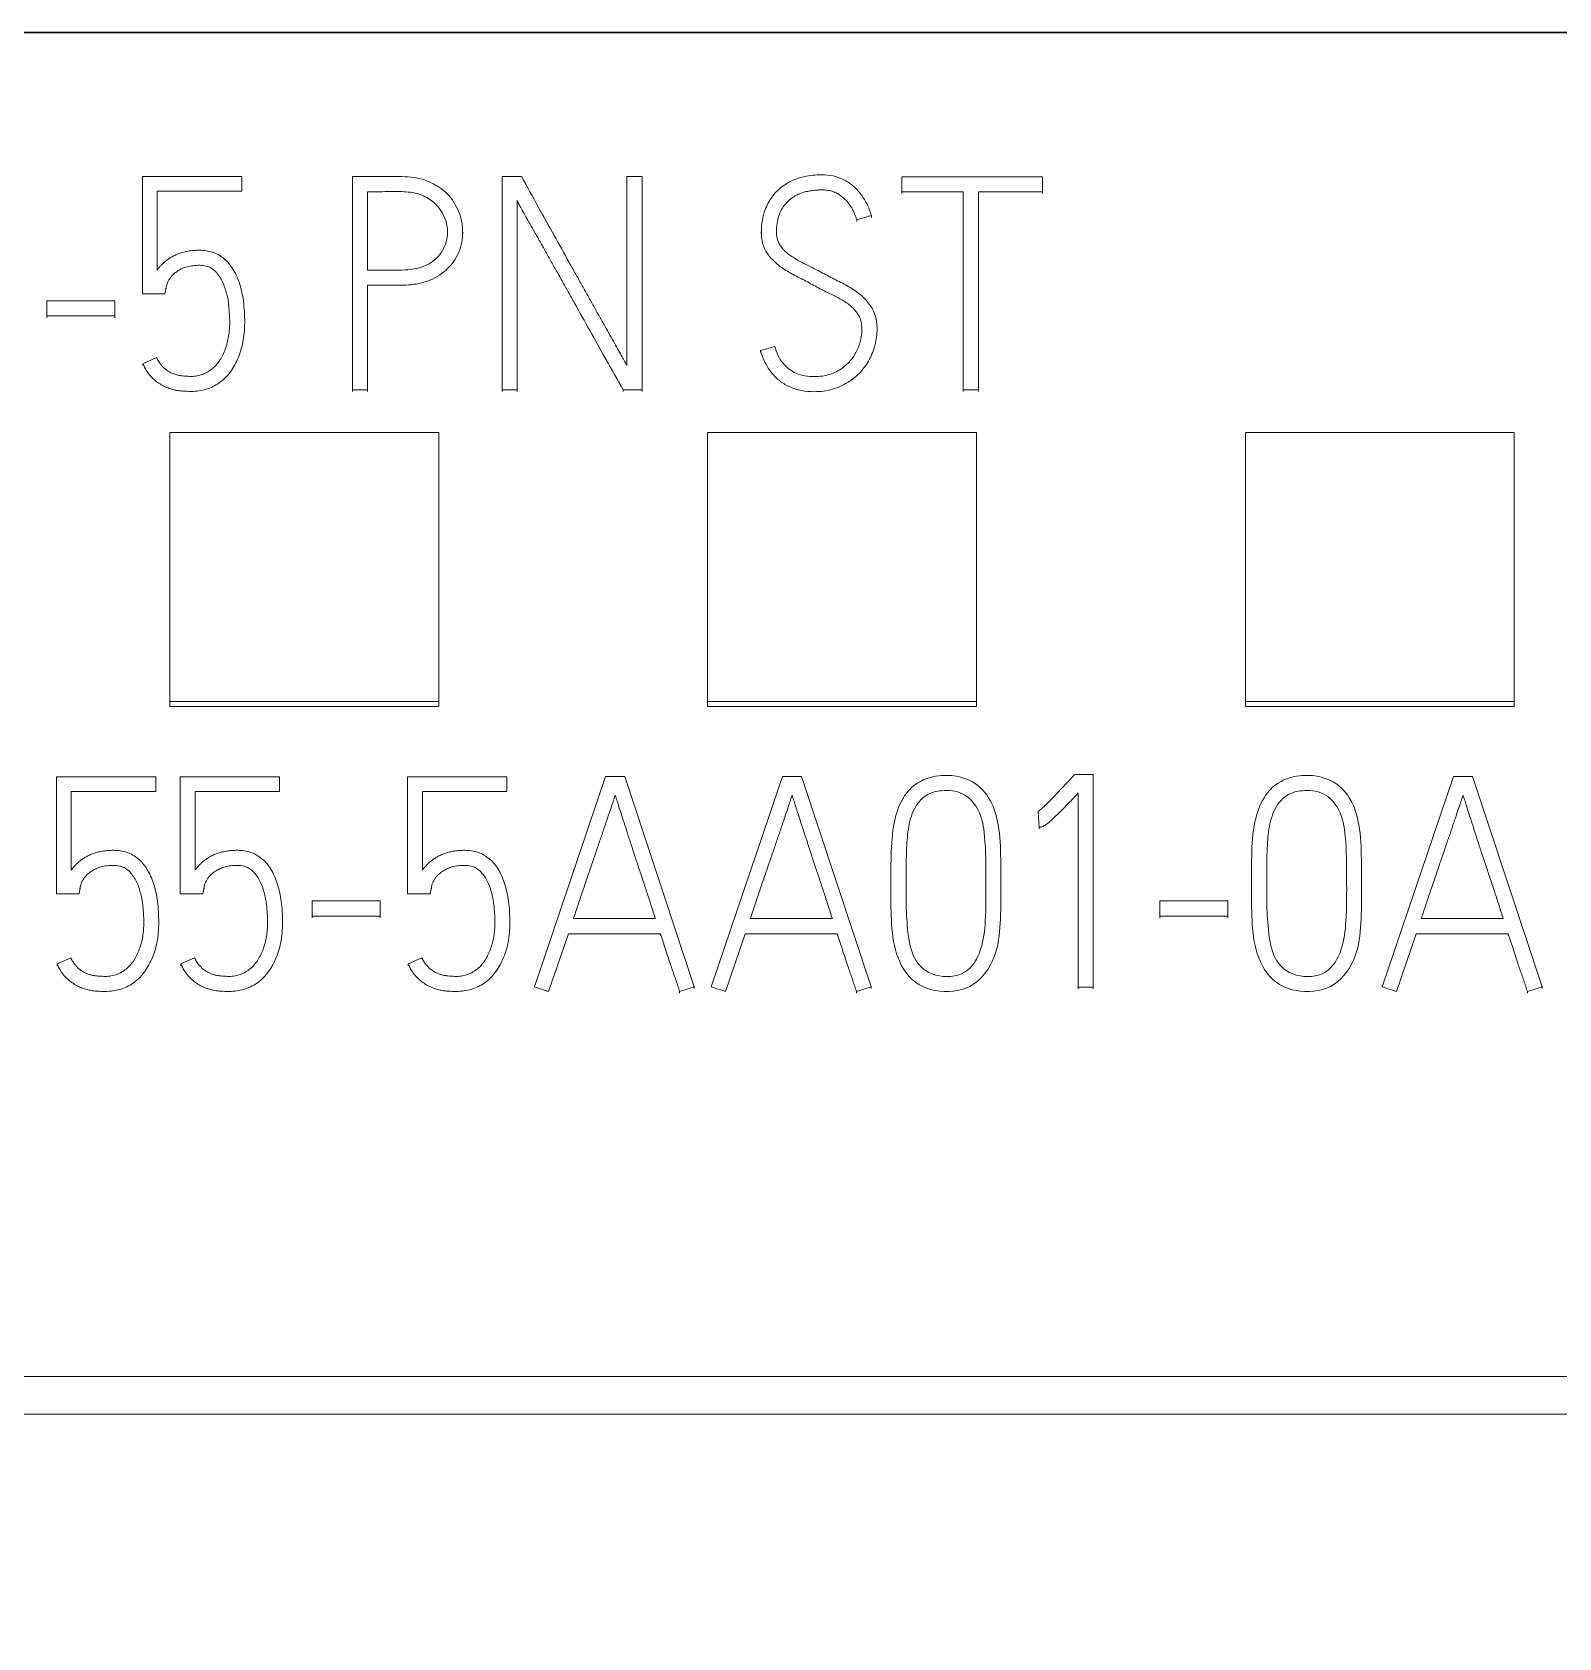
# Model space of a CAD drawing. Header units: millimetres. Extents: x 1359 to 3577, y 1336 to 3557.
# Drawn here: x 2552.95 to 2564.3, y 3041.61 to 3053.56 of the extents above; entities that cross this region are included whole.
import ezdxf

# ---------------------------------------------------------------- set-up
doc = ezdxf.new("R2010")
doc.units = ezdxf.units.MM
doc.set_wipeout_variables(frame=1)
doc.layers.add('000-PI-Oprema', color=30, linetype='Continuous', lineweight=5)

msp = doc.modelspace()

# ---------------------------------------------------------------- wipeouts: each hides what was drawn before it
msp.add_wipeout([(2541.571, 3053.556), (2576.371, 3053.556), (2576.371, 2906.55), (2541.571, 2906.55)])

# ---------------------------------------------------------------- next in the draw order: linework, layer by layer
at = {"color": 0, "linetype": 'ByBlock', "lineweight": 0, "ltscale": 0.25}
msp.add_lwpolyline([(2541.571, 3053.556), (2576.371, 3053.556), (2576.371, 2906.55), (2541.571, 2906.55), (2541.571, 3053.556)], dxfattribs=at)
at = {"layer": '000-PI-Oprema', "color": 0, "linetype": 'ByBlock', "lineweight": 0}
for p, q in [((2571.371, 3053.55), (2546.571, 3053.55)), ((2553.766, 3052.482), (2553.766, 3051.61)), ((2554.505, 3052.482), (2553.766, 3052.482)), ((2554.505, 3052.372), (2554.505, 3052.482)), ((2555.328, 3050.895), (2555.328, 3052.482)), ((2556.442, 3052.482), (2556.442, 3050.895)), ((2556.586, 3052.482), (2556.442, 3052.482)), ((2557.483, 3052.482), (2557.37, 3052.482)), ((2557.37, 3052.482), (2557.37, 3051.077)), ((2557.483, 3050.895), (2557.483, 3052.482)), ((2560.461, 3052.48), (2559.416, 3052.48)), ((2559.416, 3052.48), (2559.416, 3052.367)), ((2560.461, 3052.367), (2560.461, 3052.48)), ((2553.877, 3052.372), (2554.505, 3052.372)), ((2553.877, 3051.786), (2553.877, 3052.372)), ((2555.441, 3051.786), (2555.441, 3052.369)), ((2559.416, 3052.367), (2559.873, 3052.367)), ((2559.416, 3052.367), (2559.416, 3052.355)), ((2559.873, 3052.367), (2559.873, 3050.895)), ((2559.986, 3050.895), (2559.986, 3052.367)), ((2559.986, 3052.367), (2560.461, 3052.367)), ((2560.461, 3052.367), (2560.461, 3052.355)), ((2556.553, 3050.895), (2556.553, 3052.303)), ((2559.08, 3052.16), (2559.189, 3052.191)), ((2559.08, 3052.16), (2559.08, 3052.148)), ((2559.189, 3052.191), (2559.189, 3052.178)), ((2556.149, 3052.055), (2556.149, 3052.068)), ((2558.37, 3052.071), (2558.37, 3052.058)), ((2553.934, 3051.61), (2553.943, 3051.658)), ((2553.943, 3051.658), (2553.943, 3051.646)), ((2555.441, 3051.674), (2555.441, 3050.895)), ((2553.561, 3051.557), (2553.056, 3051.557)), ((2553.056, 3051.557), (2553.056, 3051.445)), ((2553.561, 3051.445), (2553.561, 3051.557)), ((2553.766, 3051.61), (2553.934, 3051.61)), ((2553.056, 3051.445), (2553.561, 3051.445)), ((2553.056, 3051.445), (2553.056, 3051.432)), ((2553.561, 3051.445), (2553.561, 3051.432)), ((2554.527, 3051.392), (2554.527, 3051.404)), ((2559.231, 3051.333), (2559.231, 3051.346)), ((2558.472, 3051.218), (2558.364, 3051.187)), ((2558.364, 3051.187), (2558.364, 3051.175)), ((2553.872, 3051.135), (2553.77, 3051.088)), ((2553.77, 3051.088), (2553.77, 3051.076)), ((2555.328, 3050.895), (2555.328, 3050.882)), ((2555.441, 3050.895), (2555.328, 3050.895)), ((2555.441, 3050.895), (2555.441, 3050.882)), ((2556.442, 3050.895), (2556.442, 3050.882)), ((2556.442, 3050.895), (2556.553, 3050.895)), ((2556.553, 3050.895), (2556.553, 3050.882)), ((2557.343, 3050.895), (2557.483, 3050.895)), ((2557.343, 3050.895), (2557.343, 3050.882)), ((2557.483, 3050.895), (2557.483, 3050.882)), ((2559.873, 3050.895), (2559.986, 3050.895)), ((2559.873, 3050.895), (2559.873, 3050.882)), ((2559.986, 3050.895), (2559.986, 3050.882)), ((2553.971, 3050.577), (2555.971, 3050.577)), ((2553.971, 3048.577), (2553.971, 3050.577)), ((2555.971, 3050.577), (2555.971, 3048.577)), ((2557.971, 3048.577), (2557.971, 3050.577)), ((2557.971, 3050.577), (2559.971, 3050.577)), ((2559.971, 3050.577), (2559.971, 3048.577)), ((2561.971, 3050.577), (2561.971, 3048.577)), ((2563.971, 3050.577), (2561.971, 3050.577)), ((2563.971, 3048.577), (2563.971, 3050.577)), ((2555.971, 3048.577), (2553.971, 3048.577)), ((2553.971, 3048.577), (2553.971, 3048.539)), ((2553.971, 3048.539), (2555.971, 3048.539)), ((2555.971, 3048.577), (2555.971, 3048.539)), ((2559.971, 3048.577), (2557.971, 3048.577)), ((2557.971, 3048.577), (2557.971, 3048.539)), ((2557.971, 3048.539), (2559.971, 3048.539)), ((2559.971, 3048.577), (2559.971, 3048.539)), ((2561.971, 3048.577), (2563.971, 3048.577)), ((2561.971, 3048.577), (2561.971, 3048.539)), ((2563.971, 3048.539), (2561.971, 3048.539)), ((2563.971, 3048.577), (2563.971, 3048.539)), ((2553.866, 3048.018), (2553.127, 3048.018)), ((2553.127, 3048.018), (2553.127, 3047.147)), ((2553.866, 3047.908), (2553.866, 3048.018)), ((2554.786, 3048.018), (2554.047, 3048.018)), ((2554.047, 3048.018), (2554.047, 3047.147)), ((2554.786, 3047.908), (2554.786, 3048.018)), ((2556.477, 3048.018), (2555.738, 3048.018)), ((2555.738, 3048.018), (2555.738, 3047.147)), ((2556.477, 3047.908), (2556.477, 3048.018)), ((2557.212, 3048.02), (2556.682, 3046.455)), ((2557.354, 3048.02), (2557.212, 3048.02)), ((2557.871, 3046.455), (2557.354, 3048.02)), ((2558.528, 3048.02), (2557.998, 3046.455)), ((2558.67, 3048.02), (2558.528, 3048.02)), ((2559.187, 3046.455), (2558.67, 3048.02)), ((2560.699, 3048.033), (2560.839, 3048.033)), ((2560.839, 3048.033), (2560.839, 3046.453)), ((2563.519, 3048.02), (2562.988, 3046.455)), ((2563.661, 3048.02), (2563.519, 3048.02)), ((2564.178, 3046.455), (2563.661, 3048.02)), ((2553.237, 3047.323), (2553.237, 3047.908)), ((2553.237, 3047.908), (2553.866, 3047.908)), ((2554.158, 3047.323), (2554.158, 3047.908)), ((2554.158, 3047.908), (2554.786, 3047.908)), ((2555.849, 3047.323), (2555.849, 3047.908)), ((2555.849, 3047.908), (2556.477, 3047.908)), ((2560.728, 3046.453), (2560.728, 3047.897)), ((2560.437, 3047.641), (2560.43, 3047.759)), ((2560.43, 3047.759), (2560.43, 3047.746)), ((2560.437, 3047.641), (2560.437, 3047.629)), ((2559.333, 3047.261), (2559.333, 3047.249)), ((2560.152, 3047.23), (2560.152, 3047.243)), ((2562.016, 3047.261), (2562.016, 3047.249)), ((2562.835, 3047.23), (2562.835, 3047.243)), ((2553.127, 3047.147), (2553.295, 3047.147)), ((2553.295, 3047.147), (2553.304, 3047.195)), ((2553.304, 3047.195), (2553.304, 3047.182)), ((2554.047, 3047.147), (2554.216, 3047.147)), ((2554.216, 3047.147), (2554.225, 3047.195)), ((2554.225, 3047.195), (2554.225, 3047.182)), ((2555.028, 3047.094), (2555.028, 3046.981)), ((2555.534, 3047.094), (2555.028, 3047.094)), ((2555.534, 3046.981), (2555.534, 3047.094)), ((2555.738, 3047.147), (2555.907, 3047.147)), ((2555.907, 3047.147), (2555.916, 3047.195)), ((2555.916, 3047.195), (2555.916, 3047.182)), ((2561.335, 3047.094), (2561.841, 3047.094)), ((2561.335, 3046.981), (2561.335, 3047.094)), ((2561.841, 3047.094), (2561.841, 3046.981)), ((2555.028, 3046.981), (2555.534, 3046.981)), ((2555.028, 3046.981), (2555.028, 3046.969)), ((2555.534, 3046.981), (2555.534, 3046.969)), ((2561.335, 3046.981), (2561.335, 3046.969)), ((2561.841, 3046.981), (2561.335, 3046.981)), ((2561.841, 3046.981), (2561.841, 3046.969)), ((2553.888, 3046.928), (2553.888, 3046.941)), ((2554.809, 3046.928), (2554.809, 3046.941)), ((2556.5, 3046.928), (2556.5, 3046.941)), ((2556.788, 3046.42), (2556.935, 3046.849)), ((2556.935, 3046.849), (2557.62, 3046.849)), ((2557.583, 3046.962), (2556.972, 3046.962)), ((2557.62, 3046.849), (2557.62, 3046.837)), ((2558.104, 3046.42), (2558.251, 3046.849)), ((2558.251, 3046.849), (2558.936, 3046.849)), ((2558.899, 3046.962), (2558.288, 3046.962)), ((2558.936, 3046.849), (2558.936, 3046.837)), ((2563.095, 3046.42), (2563.241, 3046.849)), ((2563.241, 3046.849), (2563.927, 3046.849)), ((2563.889, 3046.962), (2563.279, 3046.962)), ((2563.927, 3046.849), (2563.927, 3046.837)), ((2553.233, 3046.671), (2553.131, 3046.625)), ((2553.131, 3046.625), (2553.131, 3046.612)), ((2554.154, 3046.671), (2554.052, 3046.625)), ((2554.052, 3046.625), (2554.052, 3046.612)), ((2555.845, 3046.671), (2555.743, 3046.625)), ((2555.743, 3046.625), (2555.743, 3046.612)), ((2556.682, 3046.455), (2556.788, 3046.42)), ((2557.762, 3046.42), (2557.871, 3046.455)), ((2557.762, 3046.42), (2557.762, 3046.407)), ((2557.871, 3046.455), (2557.871, 3046.443)), ((2557.998, 3046.455), (2558.104, 3046.42)), ((2559.078, 3046.42), (2559.187, 3046.455)), ((2559.078, 3046.42), (2559.078, 3046.407)), ((2559.187, 3046.455), (2559.187, 3046.443)), ((2560.839, 3046.453), (2560.728, 3046.453)), ((2560.728, 3046.453), (2560.728, 3046.44)), ((2560.839, 3046.453), (2560.839, 3046.44)), ((2562.988, 3046.455), (2563.095, 3046.42)), ((2564.069, 3046.42), (2564.178, 3046.455)), ((2564.069, 3046.42), (2564.069, 3046.407)), ((2564.178, 3046.455), (2564.178, 3046.443)), ((2571.371, 3043.556), (2546.571, 3043.556)), ((2571.471, 3043.275), (2546.471, 3043.275))]:
    msp.add_line(p, q, dxfattribs=at)
for points, knots in [([(2555.328, 3052.482), (2555.389, 3052.482), (2555.512, 3052.481), (2555.666, 3052.484), (2555.803, 3052.477), (2555.921, 3052.44), (2556.042, 3052.358), (2556.135, 3052.217), (2556.161, 3052.044), (2556.114, 3051.881), (2556.011, 3051.762), (2555.886, 3051.697), (2555.751, 3051.672), (2555.637, 3051.674), (2555.53, 3051.674), (2555.47, 3051.674), (2555.441, 3051.674)], [0, 0, 0, 0, 0.093054, 0.186108, 0.233138, 0.300348, 0.37133, 0.450927, 0.550731, 0.628401, 0.702858, 0.783505, 0.838036, 0.909661, 0.955896, 1, 1, 1, 1]), ([(2557.37, 3051.077), (2557.365, 3051.086), (2557.353, 3051.108), (2557.333, 3051.144), (2557.307, 3051.19), (2557.277, 3051.244), (2557.243, 3051.304), (2557.205, 3051.371), (2557.165, 3051.442), (2557.123, 3051.518), (2557.078, 3051.598), (2557.033, 3051.679), (2556.987, 3051.761), (2556.919, 3051.883), (2556.827, 3052.048), (2556.709, 3052.26), (2556.628, 3052.407), (2556.586, 3052.482)], [0, 0, 0, 0, 0.019057, 0.045144, 0.078261, 0.117077, 0.160259, 0.207807, 0.259003, 0.31313, 0.370188, 0.428711, 0.487234, 0.545757, 0.688172, 0.839586, 1, 1, 1, 1]), ([(2559.189, 3052.191), (2559.18, 3052.222), (2559.158, 3052.28), (2559.11, 3052.356), (2559.051, 3052.418), (2558.982, 3052.463), (2558.903, 3052.49), (2558.825, 3052.497), (2558.754, 3052.493), (2558.691, 3052.483), (2558.634, 3052.467), (2558.581, 3052.444), (2558.533, 3052.415), (2558.492, 3052.38), (2558.456, 3052.34), (2558.425, 3052.294), (2558.401, 3052.244), (2558.383, 3052.189), (2558.373, 3052.13), (2558.369, 3052.071), (2558.373, 3052.016), (2558.384, 3051.969), (2558.403, 3051.927), (2558.429, 3051.89), (2558.46, 3051.856), (2558.495, 3051.825), (2558.533, 3051.797), (2558.575, 3051.77), (2558.62, 3051.746), (2558.667, 3051.723), (2558.714, 3051.698), (2558.76, 3051.672), (2558.806, 3051.648), (2558.85, 3051.625), (2558.894, 3051.605), (2558.935, 3051.585), (2558.973, 3051.563), (2559.008, 3051.541), (2559.04, 3051.516), (2559.066, 3051.489), (2559.089, 3051.46), (2559.107, 3051.426), (2559.116, 3051.388), (2559.119, 3051.349), (2559.117, 3051.31), (2559.11, 3051.272), (2559.1, 3051.233), (2559.085, 3051.193), (2559.064, 3051.155), (2559.039, 3051.118), (2559.008, 3051.085), (2558.971, 3051.055), (2558.928, 3051.028), (2558.879, 3051.008), (2558.823, 3050.996), (2558.739, 3050.991), (2558.629, 3051.006), (2558.521, 3051.091), (2558.481, 3051.173), (2558.472, 3051.218)], [0, 0, 0, 0, 0.029502, 0.056552, 0.082213, 0.107035, 0.131706, 0.157625, 0.177725, 0.196768, 0.215008, 0.232485, 0.249262, 0.265692, 0.282067, 0.298646, 0.315747, 0.333416, 0.35172, 0.370963, 0.387214, 0.402039, 0.415923, 0.429557, 0.443355, 0.457518, 0.472137, 0.48722, 0.502837, 0.518847, 0.535063, 0.551489, 0.567151, 0.582304, 0.596956, 0.611001, 0.624363, 0.637091, 0.649186, 0.660727, 0.671894, 0.683121, 0.695107, 0.708316, 0.719066, 0.730707, 0.743348, 0.756492, 0.769735, 0.783289, 0.797204, 0.811603, 0.826753, 0.842746, 0.859925, 0.878764, 0.920226, 0.957605, 1, 1, 1, 1]), ([(2555.441, 3052.369), (2555.484, 3052.369), (2555.569, 3052.369), (2555.694, 3052.372), (2555.817, 3052.361), (2555.934, 3052.301), (2556.025, 3052.188), (2556.047, 3052.034), (2555.99, 3051.894), (2555.861, 3051.801), (2555.711, 3051.783), (2555.569, 3051.787), (2555.484, 3051.786), (2555.441, 3051.786)], [0, 0, 0, 0, 0.084625, 0.169251, 0.250364, 0.325848, 0.426643, 0.527499, 0.623199, 0.715506, 0.830749, 0.915375, 1, 1, 1, 1]), ([(2558.364, 3051.187), (2558.373, 3051.156), (2558.396, 3051.097), (2558.445, 3051.019), (2558.508, 3050.957), (2558.583, 3050.913), (2558.67, 3050.887), (2558.755, 3050.88), (2558.832, 3050.884), (2558.899, 3050.898), (2558.96, 3050.921), (2559.015, 3050.951), (2559.065, 3050.986), (2559.108, 3051.027), (2559.145, 3051.072), (2559.176, 3051.122), (2559.2, 3051.176), (2559.218, 3051.232), (2559.229, 3051.289), (2559.233, 3051.346), (2559.229, 3051.403), (2559.217, 3051.456), (2559.195, 3051.503), (2559.167, 3051.543), (2559.134, 3051.58), (2559.096, 3051.613), (2559.054, 3051.643), (2559.01, 3051.67), (2558.962, 3051.695), (2558.912, 3051.719), (2558.863, 3051.745), (2558.816, 3051.77), (2558.771, 3051.793), (2558.729, 3051.815), (2558.688, 3051.835), (2558.65, 3051.855), (2558.615, 3051.876), (2558.583, 3051.896), (2558.554, 3051.919), (2558.53, 3051.943), (2558.509, 3051.969), (2558.494, 3051.999), (2558.485, 3052.032), (2558.482, 3052.078), (2558.486, 3052.131), (2558.498, 3052.188), (2558.519, 3052.236), (2558.547, 3052.275), (2558.577, 3052.307), (2558.611, 3052.333), (2558.647, 3052.352), (2558.685, 3052.366), (2558.722, 3052.374), (2558.758, 3052.379), (2558.79, 3052.382), (2558.823, 3052.383), (2558.857, 3052.381), (2558.894, 3052.374), (2558.926, 3052.361), (2558.955, 3052.344), (2558.981, 3052.325), (2559.003, 3052.303), (2559.022, 3052.28), (2559.039, 3052.255), (2559.053, 3052.23), (2559.064, 3052.206), (2559.073, 3052.183), (2559.078, 3052.168), (2559.08, 3052.16)], [0, 0, 0, 0, 0.030216, 0.057834, 0.084112, 0.110126, 0.13699, 0.166062, 0.187444, 0.207786, 0.227532, 0.246694, 0.265147, 0.28321, 0.301078, 0.318906, 0.33698, 0.354995, 0.372624, 0.390132, 0.408102, 0.424528, 0.439934, 0.454952, 0.469937, 0.485134, 0.500714, 0.516729, 0.533253, 0.550073, 0.566929, 0.583824, 0.598837, 0.613277, 0.627146, 0.64033, 0.652736, 0.664395, 0.675364, 0.685785, 0.695827, 0.705789, 0.716159, 0.727332, 0.74751, 0.765141, 0.780786, 0.795151, 0.808601, 0.821478, 0.833928, 0.845962, 0.857807, 0.868933, 0.878649, 0.88698, 0.899043, 0.910208, 0.920757, 0.930874, 0.940594, 0.950061, 0.959303, 0.96829, 0.9771, 0.985473, 0.993098, 1, 1, 1, 1]), ([(2556.553, 3052.303), (2556.557, 3052.295), (2556.568, 3052.274), (2556.588, 3052.239), (2556.613, 3052.194), (2556.643, 3052.141), (2556.677, 3052.081), (2556.715, 3052.014), (2556.755, 3051.943), (2556.797, 3051.867), (2556.842, 3051.788), (2556.888, 3051.706), (2556.934, 3051.623), (2557.003, 3051.5), (2557.097, 3051.333), (2557.217, 3051.118), (2557.3, 3050.971), (2557.343, 3050.895)], [0, 0, 0, 0, 0.017881, 0.043036, 0.075471, 0.113785, 0.156579, 0.203853, 0.254825, 0.308715, 0.365522, 0.423995, 0.482881, 0.542179, 0.685414, 0.838021, 1, 1, 1, 1]), ([(2553.77, 3051.088), (2553.778, 3051.072), (2553.793, 3051.042), (2553.822, 3051.001), (2553.854, 3050.969), (2553.888, 3050.944), (2553.922, 3050.924), (2553.957, 3050.909), (2553.991, 3050.898), (2554.024, 3050.89), (2554.055, 3050.887), (2554.084, 3050.885), (2554.108, 3050.884), (2554.142, 3050.883), (2554.185, 3050.886), (2554.239, 3050.898), (2554.29, 3050.918), (2554.337, 3050.945), (2554.379, 3050.979), (2554.416, 3051.021), (2554.449, 3051.069), (2554.476, 3051.124), (2554.498, 3051.184), (2554.515, 3051.25), (2554.525, 3051.321), (2554.529, 3051.424), (2554.522, 3051.548), (2554.494, 3051.683), (2554.446, 3051.792), (2554.379, 3051.874), (2554.291, 3051.925), (2554.212, 3051.935), (2554.152, 3051.933), (2554.115, 3051.929), (2554.08, 3051.922), (2554.048, 3051.913), (2554.019, 3051.902), (2553.992, 3051.889), (2553.968, 3051.874), (2553.946, 3051.859), (2553.925, 3051.842), (2553.907, 3051.824), (2553.891, 3051.805), (2553.881, 3051.793), (2553.877, 3051.786)], [0, 0, 0, 0, 0.024069, 0.045895, 0.065947, 0.084694, 0.102332, 0.119106, 0.135048, 0.150058, 0.164263, 0.177124, 0.187995, 0.196882, 0.221955, 0.246228, 0.270266, 0.294235, 0.318316, 0.3431, 0.368916, 0.395996, 0.424718, 0.455141, 0.487371, 0.521739, 0.59301, 0.653818, 0.706175, 0.751859, 0.794087, 0.838462, 0.856298, 0.873015, 0.888721, 0.903495, 0.9174, 0.930548, 0.943125, 0.955271, 0.967063, 0.978466, 0.989425, 1, 1, 1, 1]), ([(2553.943, 3051.658), (2553.943, 3051.661), (2553.944, 3051.666), (2553.948, 3051.677), (2553.952, 3051.692), (2553.96, 3051.709), (2553.972, 3051.727), (2553.988, 3051.747), (2554.008, 3051.766), (2554.034, 3051.783), (2554.064, 3051.8), (2554.1, 3051.813), (2554.144, 3051.82), (2554.191, 3051.823), (2554.238, 3051.818), (2554.28, 3051.802), (2554.313, 3051.774), (2554.34, 3051.739), (2554.363, 3051.699), (2554.38, 3051.656), (2554.393, 3051.611), (2554.404, 3051.564), (2554.409, 3051.517), (2554.413, 3051.473), (2554.415, 3051.433), (2554.416, 3051.391), (2554.415, 3051.345), (2554.408, 3051.294), (2554.398, 3051.245), (2554.384, 3051.199), (2554.365, 3051.156), (2554.344, 3051.117), (2554.318, 3051.082), (2554.288, 3051.053), (2554.253, 3051.028), (2554.215, 3051.009), (2554.173, 3050.998), (2554.136, 3050.995), (2554.105, 3050.996), (2554.08, 3050.998), (2554.055, 3051), (2554.031, 3051.004), (2554.008, 3051.011), (2553.985, 3051.02), (2553.963, 3051.031), (2553.943, 3051.045), (2553.922, 3051.062), (2553.904, 3051.082), (2553.887, 3051.107), (2553.877, 3051.125), (2553.872, 3051.135)], [0, 0, 0, 0, 0.003835, 0.010291, 0.019409, 0.030552, 0.043292, 0.05784, 0.074033, 0.091897, 0.111744, 0.133944, 0.159245, 0.188187, 0.215554, 0.240583, 0.265389, 0.291021, 0.31727, 0.344637, 0.372616, 0.400483, 0.428409, 0.454895, 0.478324, 0.498718, 0.529219, 0.559061, 0.588457, 0.616902, 0.643928, 0.66984, 0.694837, 0.719271, 0.743714, 0.768159, 0.792837, 0.81861, 0.833136, 0.847541, 0.86185, 0.876011, 0.890073, 0.904195, 0.91847, 0.932995, 0.947925, 0.96372, 0.980987, 1, 1, 1, 1]), ([(2559.82, 3048.021), (2559.862, 3048.014), (2559.967, 3047.981), (2560.087, 3047.847), (2560.144, 3047.639), (2560.153, 3047.406), (2560.152, 3047.151), (2560.152, 3046.897), (2560.112, 3046.64), (2559.94, 3046.427), (2559.705, 3046.407), (2559.495, 3046.478), (2559.367, 3046.665), (2559.334, 3046.92), (2559.334, 3047.175), (2559.333, 3047.429), (2559.347, 3047.663), (2559.406, 3047.847), (2559.522, 3047.982), (2559.669, 3048.031), (2559.777, 3048.029), (2559.82, 3048.021)], [0, 0, 0, 0, 0.03125, 0.078125, 0.125, 0.1875, 0.25, 0.3125, 0.375, 0.4375, 0.5, 0.53125, 0.59375, 0.65625, 0.71875, 0.78125, 0.84375, 0.890625, 0.921875, 0.96875, 1, 1, 1, 1]), ([(2559.608, 3047.885), (2559.638, 3047.902), (2559.727, 3047.921), (2559.875, 3047.91), (2560.004, 3047.768), (2560.041, 3047.538), (2560.041, 3047.258), (2560.043, 3046.977), (2560.017, 3046.733), (2559.904, 3046.532), (2559.699, 3046.52), (2559.497, 3046.617), (2559.456, 3046.854), (2559.446, 3047.086), (2559.447, 3047.3), (2559.449, 3047.492), (2559.465, 3047.667), (2559.511, 3047.804), (2559.577, 3047.868), (2559.608, 3047.885)], [0, 0, 0, 0, 0.03125, 0.078125, 0.125, 0.1875, 0.28125, 0.375, 0.4375, 0.5, 0.5625, 0.59375, 0.6875, 0.75, 0.8125, 0.875, 0.921875, 0.96875, 1, 1, 1, 1]), ([(2560.43, 3047.759), (2560.445, 3047.771), (2560.479, 3047.8), (2560.533, 3047.854), (2560.589, 3047.914), (2560.646, 3047.975), (2560.681, 3048.013), (2560.699, 3048.033)], [0, 0, 0, 0, 0.14828, 0.351812, 0.596934, 0.786757, 1, 1, 1, 1]), ([(2562.503, 3048.021), (2562.545, 3048.014), (2562.65, 3047.981), (2562.77, 3047.847), (2562.827, 3047.639), (2562.836, 3047.406), (2562.835, 3047.151), (2562.835, 3046.897), (2562.795, 3046.64), (2562.623, 3046.427), (2562.388, 3046.407), (2562.178, 3046.478), (2562.05, 3046.665), (2562.017, 3046.92), (2562.017, 3047.175), (2562.015, 3047.429), (2562.029, 3047.663), (2562.089, 3047.847), (2562.205, 3047.982), (2562.352, 3048.031), (2562.46, 3048.029), (2562.503, 3048.021)], [0, 0, 0, 0, 0.03125, 0.078125, 0.125, 0.1875, 0.25, 0.3125, 0.375, 0.4375, 0.5, 0.53125, 0.59375, 0.65625, 0.71875, 0.78125, 0.84375, 0.890625, 0.921875, 0.96875, 1, 1, 1, 1]), ([(2562.291, 3047.885), (2562.321, 3047.902), (2562.41, 3047.921), (2562.558, 3047.91), (2562.687, 3047.768), (2562.724, 3047.538), (2562.724, 3047.258), (2562.726, 3046.977), (2562.699, 3046.733), (2562.587, 3046.532), (2562.382, 3046.52), (2562.18, 3046.617), (2562.139, 3046.854), (2562.129, 3047.086), (2562.13, 3047.3), (2562.131, 3047.492), (2562.148, 3047.667), (2562.194, 3047.804), (2562.26, 3047.868), (2562.291, 3047.885)], [0, 0, 0, 0, 0.03125, 0.078125, 0.125, 0.1875, 0.28125, 0.375, 0.4375, 0.5, 0.5625, 0.59375, 0.6875, 0.75, 0.8125, 0.875, 0.921875, 0.96875, 1, 1, 1, 1]), ([(2556.972, 3046.962), (2556.983, 3046.994), (2557.005, 3047.06), (2557.039, 3047.158), (2557.072, 3047.257), (2557.105, 3047.354), (2557.137, 3047.447), (2557.167, 3047.535), (2557.195, 3047.617), (2557.22, 3047.691), (2557.242, 3047.756), (2557.26, 3047.809), (2557.273, 3047.849), (2557.28, 3047.871), (2557.283, 3047.88)], [0, 0, 0, 0, 0.106118, 0.213594, 0.322428, 0.429305, 0.530911, 0.627246, 0.716632, 0.797389, 0.869519, 0.929228, 0.972722, 1, 1, 1, 1]), ([(2557.283, 3047.88), (2557.286, 3047.871), (2557.293, 3047.85), (2557.306, 3047.81), (2557.323, 3047.756), (2557.344, 3047.691), (2557.368, 3047.617), (2557.395, 3047.535), (2557.423, 3047.447), (2557.454, 3047.354), (2557.486, 3047.257), (2557.519, 3047.158), (2557.551, 3047.06), (2557.572, 3046.994), (2557.583, 3046.962)], [0, 0, 0, 0, 0.027336, 0.070868, 0.130595, 0.202708, 0.283396, 0.372662, 0.4689, 0.570509, 0.677489, 0.786433, 0.893936, 1, 1, 1, 1]), ([(2558.288, 3046.962), (2558.299, 3046.994), (2558.321, 3047.06), (2558.354, 3047.158), (2558.388, 3047.257), (2558.421, 3047.354), (2558.453, 3047.447), (2558.483, 3047.535), (2558.511, 3047.617), (2558.536, 3047.691), (2558.558, 3047.756), (2558.576, 3047.809), (2558.589, 3047.849), (2558.596, 3047.871), (2558.599, 3047.88)], [0, 0, 0, 0, 0.106118, 0.213594, 0.322428, 0.429305, 0.530911, 0.627246, 0.716632, 0.797389, 0.869519, 0.929228, 0.972722, 1, 1, 1, 1]), ([(2558.599, 3047.88), (2558.602, 3047.871), (2558.609, 3047.85), (2558.622, 3047.81), (2558.639, 3047.756), (2558.66, 3047.691), (2558.684, 3047.617), (2558.711, 3047.535), (2558.739, 3047.447), (2558.77, 3047.354), (2558.802, 3047.257), (2558.835, 3047.158), (2558.867, 3047.06), (2558.888, 3046.994), (2558.899, 3046.962)], [0, 0, 0, 0, 0.027336, 0.070868, 0.130595, 0.202708, 0.283396, 0.372662, 0.4689, 0.570509, 0.677489, 0.786433, 0.893936, 1, 1, 1, 1]), ([(2560.728, 3047.897), (2560.71, 3047.878), (2560.677, 3047.842), (2560.63, 3047.794), (2560.591, 3047.755), (2560.558, 3047.723), (2560.531, 3047.697), (2560.508, 3047.677), (2560.489, 3047.662), (2560.474, 3047.652), (2560.461, 3047.646), (2560.452, 3047.643), (2560.444, 3047.642), (2560.439, 3047.641), (2560.437, 3047.641)], [0, 0, 0, 0, 0.200504, 0.370797, 0.510902, 0.6264, 0.722885, 0.800448, 0.861213, 0.907383, 0.939504, 0.963232, 0.983337, 1, 1, 1, 1]), ([(2563.279, 3046.962), (2563.29, 3046.994), (2563.312, 3047.06), (2563.345, 3047.158), (2563.379, 3047.257), (2563.412, 3047.354), (2563.443, 3047.447), (2563.474, 3047.535), (2563.502, 3047.617), (2563.527, 3047.691), (2563.549, 3047.756), (2563.566, 3047.809), (2563.58, 3047.849), (2563.587, 3047.871), (2563.59, 3047.88)], [0, 0, 0, 0, 0.106118, 0.213594, 0.322428, 0.429305, 0.530911, 0.627246, 0.716632, 0.797389, 0.869519, 0.929228, 0.972722, 1, 1, 1, 1]), ([(2563.59, 3047.88), (2563.593, 3047.871), (2563.6, 3047.85), (2563.613, 3047.81), (2563.63, 3047.756), (2563.651, 3047.691), (2563.675, 3047.617), (2563.701, 3047.535), (2563.73, 3047.447), (2563.761, 3047.354), (2563.793, 3047.257), (2563.826, 3047.158), (2563.858, 3047.06), (2563.879, 3046.994), (2563.889, 3046.962)], [0, 0, 0, 0, 0.027336, 0.070868, 0.130595, 0.202708, 0.283396, 0.372662, 0.4689, 0.570509, 0.677489, 0.786433, 0.893936, 1, 1, 1, 1]), ([(2553.131, 3046.625), (2553.139, 3046.609), (2553.154, 3046.578), (2553.183, 3046.538), (2553.215, 3046.506), (2553.249, 3046.481), (2553.283, 3046.46), (2553.318, 3046.445), (2553.352, 3046.434), (2553.385, 3046.427), (2553.416, 3046.423), (2553.445, 3046.422), (2553.469, 3046.42), (2553.503, 3046.42), (2553.546, 3046.423), (2553.6, 3046.434), (2553.651, 3046.454), (2553.698, 3046.481), (2553.74, 3046.516), (2553.777, 3046.558), (2553.809, 3046.606), (2553.837, 3046.66), (2553.859, 3046.72), (2553.876, 3046.786), (2553.886, 3046.858), (2553.889, 3046.96), (2553.883, 3047.084), (2553.855, 3047.219), (2553.807, 3047.329), (2553.74, 3047.411), (2553.652, 3047.461), (2553.572, 3047.472), (2553.513, 3047.469), (2553.476, 3047.465), (2553.441, 3047.459), (2553.409, 3047.45), (2553.38, 3047.439), (2553.353, 3047.426), (2553.329, 3047.411), (2553.306, 3047.395), (2553.286, 3047.378), (2553.268, 3047.36), (2553.252, 3047.342), (2553.242, 3047.329), (2553.237, 3047.323)], [0, 0, 0, 0, 0.024069, 0.045895, 0.065947, 0.084694, 0.102332, 0.119106, 0.135048, 0.150058, 0.164263, 0.177124, 0.187995, 0.196882, 0.221955, 0.246228, 0.270266, 0.294235, 0.318316, 0.3431, 0.368916, 0.395996, 0.424718, 0.455141, 0.487371, 0.521739, 0.59301, 0.653818, 0.706175, 0.751859, 0.794087, 0.838462, 0.856298, 0.873015, 0.888721, 0.903495, 0.9174, 0.930548, 0.943125, 0.955271, 0.967063, 0.978466, 0.989425, 1, 1, 1, 1]), ([(2554.052, 3046.625), (2554.059, 3046.609), (2554.075, 3046.578), (2554.104, 3046.538), (2554.136, 3046.506), (2554.17, 3046.481), (2554.204, 3046.46), (2554.239, 3046.445), (2554.273, 3046.434), (2554.306, 3046.427), (2554.337, 3046.423), (2554.366, 3046.422), (2554.39, 3046.42), (2554.424, 3046.42), (2554.467, 3046.423), (2554.521, 3046.434), (2554.572, 3046.454), (2554.619, 3046.481), (2554.661, 3046.516), (2554.698, 3046.558), (2554.73, 3046.606), (2554.758, 3046.66), (2554.78, 3046.72), (2554.797, 3046.786), (2554.807, 3046.858), (2554.81, 3046.96), (2554.803, 3047.084), (2554.776, 3047.219), (2554.728, 3047.329), (2554.661, 3047.411), (2554.573, 3047.461), (2554.493, 3047.472), (2554.434, 3047.469), (2554.397, 3047.465), (2554.362, 3047.459), (2554.33, 3047.45), (2554.301, 3047.439), (2554.274, 3047.426), (2554.25, 3047.411), (2554.227, 3047.395), (2554.207, 3047.378), (2554.189, 3047.36), (2554.173, 3047.342), (2554.163, 3047.329), (2554.158, 3047.323)], [0, 0, 0, 0, 0.024069, 0.045895, 0.065947, 0.084694, 0.102332, 0.119106, 0.135048, 0.150058, 0.164263, 0.177124, 0.187995, 0.196882, 0.221955, 0.246228, 0.270266, 0.294235, 0.318316, 0.3431, 0.368916, 0.395996, 0.424718, 0.455141, 0.487371, 0.521739, 0.59301, 0.653818, 0.706175, 0.751859, 0.794087, 0.838462, 0.856298, 0.873015, 0.888721, 0.903495, 0.9174, 0.930548, 0.943125, 0.955271, 0.967063, 0.978466, 0.989425, 1, 1, 1, 1]), ([(2555.743, 3046.625), (2555.75, 3046.609), (2555.766, 3046.578), (2555.795, 3046.538), (2555.827, 3046.506), (2555.861, 3046.481), (2555.895, 3046.46), (2555.93, 3046.445), (2555.964, 3046.434), (2555.997, 3046.427), (2556.028, 3046.423), (2556.057, 3046.422), (2556.081, 3046.42), (2556.115, 3046.42), (2556.158, 3046.423), (2556.212, 3046.434), (2556.263, 3046.454), (2556.31, 3046.481), (2556.352, 3046.516), (2556.389, 3046.558), (2556.421, 3046.606), (2556.449, 3046.66), (2556.471, 3046.72), (2556.488, 3046.786), (2556.498, 3046.858), (2556.501, 3046.96), (2556.494, 3047.084), (2556.467, 3047.219), (2556.419, 3047.329), (2556.352, 3047.411), (2556.264, 3047.461), (2556.184, 3047.472), (2556.125, 3047.469), (2556.088, 3047.465), (2556.053, 3047.459), (2556.021, 3047.45), (2555.992, 3047.439), (2555.965, 3047.426), (2555.941, 3047.411), (2555.918, 3047.395), (2555.898, 3047.378), (2555.88, 3047.36), (2555.864, 3047.342), (2555.854, 3047.329), (2555.849, 3047.323)], [0, 0, 0, 0, 0.024069, 0.045895, 0.065947, 0.084694, 0.102332, 0.119106, 0.135048, 0.150058, 0.164263, 0.177124, 0.187995, 0.196882, 0.221955, 0.246228, 0.270266, 0.294235, 0.318316, 0.3431, 0.368916, 0.395996, 0.424718, 0.455141, 0.487371, 0.521739, 0.59301, 0.653818, 0.706175, 0.751859, 0.794087, 0.838462, 0.856298, 0.873015, 0.888721, 0.903495, 0.9174, 0.930548, 0.943125, 0.955271, 0.967063, 0.978466, 0.989425, 1, 1, 1, 1]), ([(2553.304, 3047.195), (2553.304, 3047.197), (2553.305, 3047.203), (2553.308, 3047.214), (2553.313, 3047.228), (2553.321, 3047.245), (2553.333, 3047.264), (2553.349, 3047.283), (2553.369, 3047.302), (2553.395, 3047.32), (2553.425, 3047.336), (2553.461, 3047.349), (2553.505, 3047.356), (2553.552, 3047.359), (2553.599, 3047.355), (2553.641, 3047.338), (2553.674, 3047.31), (2553.701, 3047.275), (2553.724, 3047.236), (2553.741, 3047.193), (2553.754, 3047.147), (2553.764, 3047.1), (2553.77, 3047.054), (2553.774, 3047.01), (2553.776, 3046.97), (2553.777, 3046.927), (2553.775, 3046.881), (2553.769, 3046.83), (2553.759, 3046.781), (2553.744, 3046.735), (2553.726, 3046.692), (2553.705, 3046.653), (2553.679, 3046.619), (2553.648, 3046.589), (2553.614, 3046.564), (2553.576, 3046.546), (2553.534, 3046.535), (2553.497, 3046.532), (2553.466, 3046.533), (2553.441, 3046.534), (2553.416, 3046.537), (2553.392, 3046.541), (2553.369, 3046.547), (2553.346, 3046.556), (2553.324, 3046.568), (2553.303, 3046.582), (2553.283, 3046.598), (2553.265, 3046.618), (2553.248, 3046.643), (2553.238, 3046.661), (2553.233, 3046.671)], [0, 0, 0, 0, 0.003835, 0.010291, 0.019409, 0.030552, 0.043292, 0.05784, 0.074033, 0.091897, 0.111744, 0.133944, 0.159245, 0.188187, 0.215554, 0.240583, 0.265389, 0.291021, 0.31727, 0.344637, 0.372616, 0.400483, 0.428409, 0.454895, 0.478324, 0.498718, 0.529219, 0.559061, 0.588457, 0.616902, 0.643928, 0.66984, 0.694837, 0.719271, 0.743714, 0.768159, 0.792837, 0.81861, 0.833136, 0.847541, 0.86185, 0.876011, 0.890073, 0.904195, 0.91847, 0.932995, 0.947925, 0.96372, 0.980987, 1, 1, 1, 1]), ([(2554.225, 3047.195), (2554.225, 3047.197), (2554.226, 3047.203), (2554.229, 3047.214), (2554.234, 3047.228), (2554.242, 3047.245), (2554.254, 3047.264), (2554.27, 3047.283), (2554.29, 3047.302), (2554.315, 3047.32), (2554.346, 3047.336), (2554.382, 3047.349), (2554.426, 3047.356), (2554.473, 3047.359), (2554.52, 3047.355), (2554.561, 3047.338), (2554.595, 3047.31), (2554.622, 3047.275), (2554.644, 3047.236), (2554.662, 3047.193), (2554.675, 3047.147), (2554.685, 3047.1), (2554.691, 3047.054), (2554.695, 3047.01), (2554.697, 3046.97), (2554.698, 3046.927), (2554.696, 3046.881), (2554.69, 3046.83), (2554.68, 3046.781), (2554.665, 3046.735), (2554.647, 3046.692), (2554.626, 3046.653), (2554.6, 3046.619), (2554.569, 3046.589), (2554.535, 3046.564), (2554.497, 3046.546), (2554.455, 3046.535), (2554.418, 3046.532), (2554.386, 3046.533), (2554.362, 3046.534), (2554.337, 3046.537), (2554.313, 3046.541), (2554.29, 3046.547), (2554.267, 3046.556), (2554.245, 3046.568), (2554.224, 3046.582), (2554.204, 3046.598), (2554.185, 3046.618), (2554.168, 3046.643), (2554.159, 3046.661), (2554.154, 3046.671)], [0, 0, 0, 0, 0.003835, 0.010291, 0.019409, 0.030552, 0.043292, 0.05784, 0.074033, 0.091897, 0.111744, 0.133944, 0.159245, 0.188187, 0.215554, 0.240583, 0.265389, 0.291021, 0.31727, 0.344637, 0.372616, 0.400483, 0.428409, 0.454895, 0.478324, 0.498718, 0.529219, 0.559061, 0.588457, 0.616902, 0.643928, 0.66984, 0.694837, 0.719271, 0.743714, 0.768159, 0.792837, 0.81861, 0.833136, 0.847541, 0.86185, 0.876011, 0.890073, 0.904195, 0.91847, 0.932995, 0.947925, 0.96372, 0.980987, 1, 1, 1, 1]), ([(2555.916, 3047.195), (2555.916, 3047.197), (2555.917, 3047.203), (2555.92, 3047.214), (2555.925, 3047.228), (2555.933, 3047.245), (2555.945, 3047.264), (2555.961, 3047.283), (2555.981, 3047.302), (2556.006, 3047.32), (2556.037, 3047.336), (2556.073, 3047.349), (2556.117, 3047.356), (2556.164, 3047.359), (2556.211, 3047.355), (2556.252, 3047.338), (2556.286, 3047.31), (2556.313, 3047.275), (2556.335, 3047.236), (2556.353, 3047.193), (2556.366, 3047.147), (2556.376, 3047.1), (2556.382, 3047.054), (2556.386, 3047.01), (2556.388, 3046.97), (2556.389, 3046.927), (2556.387, 3046.881), (2556.381, 3046.83), (2556.371, 3046.781), (2556.356, 3046.735), (2556.338, 3046.692), (2556.317, 3046.653), (2556.291, 3046.619), (2556.26, 3046.589), (2556.226, 3046.564), (2556.188, 3046.546), (2556.146, 3046.535), (2556.109, 3046.532), (2556.077, 3046.533), (2556.053, 3046.534), (2556.028, 3046.537), (2556.004, 3046.541), (2555.981, 3046.547), (2555.958, 3046.556), (2555.936, 3046.568), (2555.915, 3046.582), (2555.895, 3046.598), (2555.876, 3046.618), (2555.859, 3046.643), (2555.85, 3046.661), (2555.845, 3046.671)], [0, 0, 0, 0, 0.003835, 0.010291, 0.019409, 0.030552, 0.043292, 0.05784, 0.074033, 0.091897, 0.111744, 0.133944, 0.159245, 0.188187, 0.215554, 0.240583, 0.265389, 0.291021, 0.31727, 0.344637, 0.372616, 0.400483, 0.428409, 0.454895, 0.478324, 0.498718, 0.529219, 0.559061, 0.588457, 0.616902, 0.643928, 0.66984, 0.694837, 0.719271, 0.743714, 0.768159, 0.792837, 0.81861, 0.833136, 0.847541, 0.86185, 0.876011, 0.890073, 0.904195, 0.91847, 0.932995, 0.947925, 0.96372, 0.980987, 1, 1, 1, 1]), ([(2557.62, 3046.849), (2557.627, 3046.829), (2557.639, 3046.791), (2557.657, 3046.734), (2557.674, 3046.681), (2557.691, 3046.632), (2557.706, 3046.587), (2557.721, 3046.544), (2557.736, 3046.502), (2557.75, 3046.46), (2557.758, 3046.433), (2557.762, 3046.42)], [0, 0, 0, 0, 0.138948, 0.27018, 0.393699, 0.508312, 0.612826, 0.707241, 0.810993, 0.908573, 1, 1, 1, 1]), ([(2558.936, 3046.849), (2558.942, 3046.829), (2558.955, 3046.791), (2558.973, 3046.734), (2558.99, 3046.681), (2559.006, 3046.632), (2559.022, 3046.587), (2559.036, 3046.544), (2559.051, 3046.502), (2559.065, 3046.46), (2559.074, 3046.433), (2559.078, 3046.42)], [0, 0, 0, 0, 0.138948, 0.27018, 0.393699, 0.508312, 0.612826, 0.707241, 0.810993, 0.908573, 1, 1, 1, 1]), ([(2563.927, 3046.849), (2563.933, 3046.829), (2563.946, 3046.791), (2563.964, 3046.734), (2563.981, 3046.681), (2563.997, 3046.632), (2564.012, 3046.587), (2564.027, 3046.544), (2564.042, 3046.502), (2564.056, 3046.46), (2564.065, 3046.433), (2564.069, 3046.42)], [0, 0, 0, 0, 0.138948, 0.27018, 0.393699, 0.508312, 0.612826, 0.707241, 0.810993, 0.908573, 1, 1, 1, 1])]:
    msp.add_open_spline(points, degree=3, knots=knots, dxfattribs=at)

doc.saveas('drawing.dxf')
